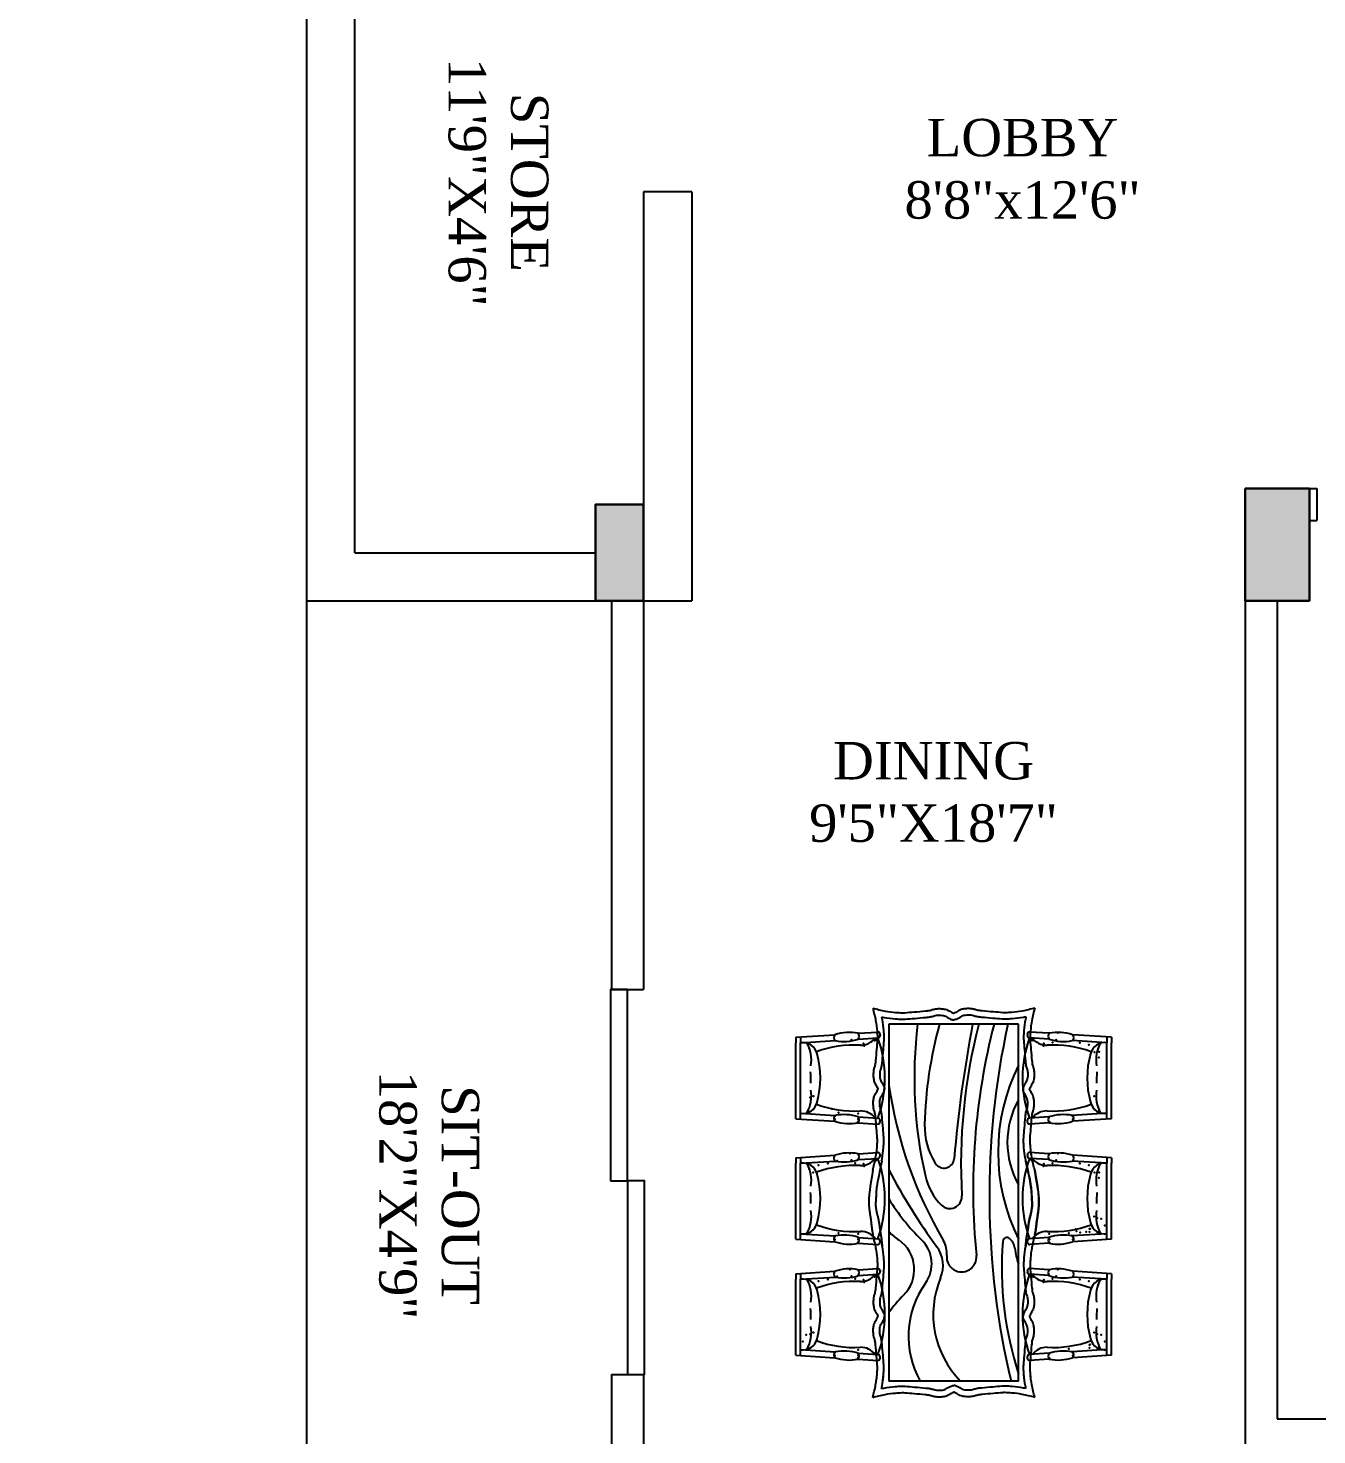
# Model space of a CAD drawing. Header units: inches. Extents: x 204954 to 440946, y -300749 to -143756.
# Drawn here: x 223114 to 223355, y -147837.8 to -147574.7 of the extents above; entities that cross this region are included whole.
import ezdxf

# ---------------------------------------------------------------- set-up
doc = ezdxf.new("R2010")
doc.units = ezdxf.units.IN
doc.header["$LTSCALE"] = 9
doc.header["$MEASUREMENT"] = 0
for name, color, linetype in [('beam framing', 91, 'Continuous'), ('ground floor furniture lay.out', 151, 'Continuous'), ('hide-1', 72, 'Continuous')]:
    doc.layers.add(name, color=color, linetype=linetype)
doc.layers.add('COLUMNS', color=1, linetype='Continuous', lineweight=30)
doc.layers.add('Hatch', color=7, linetype='Continuous', lineweight=15, true_color=0xa3a3a3)
doc.styles.add('outer', font='arial.ttf', dxfattribs={"height": 24})

# ---------------------------------------------------------------- blocks, each defined once
blk = doc.blocks.new('A$C31806C9B')
at = {"layer": 'Hatch'}
blk.add_hatch(color=256, dxfattribs=at).paths.add_polyline_path([(0, -21), (0, 0), (-12, 0), (-12, -21)])
at = {"layer": 'COLUMNS'}
blk.add_lwpolyline([(-12, 0), (0, 0), (0, -21), (-12, -21)], close=True, dxfattribs=at)
blk = doc.blocks.new('A$C5E2070FF')
at = {"layer": 'Hatch'}
blk.add_hatch(color=256, dxfattribs=at).paths.add_polyline_path([(18, -9), (18, 0), (0, 0), (0, -9)])
at = {"layer": 'COLUMNS'}
blk.add_lwpolyline([(18, 0), (18, -9), (0, -9), (0, 0)], close=True, dxfattribs=at)
blk = doc.blocks.new('dining')
at = {"layer": 'hide-1', "color": 30}
for p, q in [((28.33, -32.41), (27.75, -41.56)), ((28.33, -32.41), (29.64, -32.41)), ((47.56, -32.41), (29.64, -32.41)), ((47.56, -32.41), (48.15, -41.56)), ((56.75, -32.41), (56.16, -41.56)), ((56.75, -32.41), (58.06, -32.41)), ((75.97, -32.41), (58.06, -32.41)), ((75.97, -32.41), (76.56, -41.56)), ((84.08, -32.41), (83.49, -41.56)), ((84.08, -32.41), (85.39, -32.41)), ((103.3, -32.41), (85.39, -32.41)), ((103.3, -32.41), (103.89, -41.56)), ((28.33, -33.51), (29.64, -33.51)), ((29.64, -33.51), (29.12, -41.65)), ((47.56, -33.51), (29.64, -33.51)), ((46.25, -33.51), (46.77, -41.65)), ((56.75, -33.51), (58.06, -33.51)), ((58.06, -33.51), (57.53, -41.65)), ((75.97, -33.51), (58.06, -33.51)), ((74.66, -33.51), (75.18, -41.65)), ((84.08, -33.51), (85.39, -33.51)), ((85.39, -33.51), (84.87, -41.65)), ((103.3, -33.51), (85.39, -33.51)), ((101.99, -33.51), (102.52, -41.65)), ((27.39, -47.07), (27.1, -51.71)), ((28.78, -47.07), (28.48, -51.73)), ((47.12, -47.07), (47.42, -51.73)), ((48.5, -47.07), (48.8, -51.71)), ((55.8, -47.07), (55.51, -51.71)), ((57.19, -47.07), (56.89, -51.73)), ((75.53, -47.07), (75.83, -51.73)), ((76.91, -47.07), (77.21, -51.71)), ((83.14, -47.07), (82.84, -51.71)), ((84.52, -47.07), (84.22, -51.73)), ((102.86, -47.07), (103.16, -51.73)), ((104.24, -47.07), (104.54, -51.71)), ((27.65, -52.25), (27.92, -52.25)), ((48.24, -52.25), (47.97, -52.25)), ((56.06, -52.25), (56.33, -52.25)), ((76.66, -52.25), (76.38, -52.25)), ((83.39, -52.25), (83.67, -52.25)), ((103.99, -52.25), (103.71, -52.25)), ((109.43, -54.31), (25.27, -54.31)), ((25.27, -54.31), (25.27, -84.89)), ((109.43, -54.31), (78.85, -54.31)), ((109.43, -54.31), (109.43, -84.89)), ((25.27, -84.89), (109.43, -84.89)), ((78.85, -84.89), (109.43, -84.89)), ((27.39, -92.13), (27.1, -87.49)), ((27.65, -86.95), (27.92, -86.95)), ((28.78, -92.13), (28.48, -87.47)), ((47.12, -92.13), (47.42, -87.47)), ((48.24, -86.95), (47.97, -86.95)), ((48.5, -92.13), (48.8, -87.49)), ((55.8, -92.13), (55.51, -87.49)), ((56.06, -86.95), (56.33, -86.95)), ((57.19, -92.13), (56.89, -87.47)), ((75.53, -92.13), (75.83, -87.47)), ((76.66, -86.95), (76.38, -86.95)), ((76.91, -92.13), (77.21, -87.49)), ((83.14, -92.13), (82.84, -87.49)), ((83.39, -86.95), (83.67, -86.95)), ((84.52, -92.13), (84.22, -87.47)), ((102.86, -92.13), (103.16, -87.47)), ((103.99, -86.95), (103.71, -86.95)), ((104.24, -92.13), (104.54, -87.49)), ((28.33, -106.8), (27.75, -97.64)), ((29.64, -105.69), (29.12, -97.55)), ((46.25, -105.69), (46.77, -97.55)), ((47.56, -106.8), (48.15, -97.64)), ((56.75, -106.8), (56.16, -97.64)), ((58.06, -105.69), (57.53, -97.55)), ((74.66, -105.69), (75.18, -97.55)), ((75.97, -106.8), (76.56, -97.64)), ((84.08, -106.8), (83.49, -97.64)), ((85.39, -105.69), (84.87, -97.55)), ((101.99, -105.69), (102.52, -97.55)), ((103.3, -106.8), (103.89, -97.64)), ((28.33, -105.69), (29.64, -105.69)), ((47.56, -105.69), (29.64, -105.69)), ((56.75, -105.69), (58.06, -105.69)), ((75.97, -105.69), (58.06, -105.69)), ((84.08, -105.69), (85.39, -105.69)), ((103.3, -105.69), (85.39, -105.69)), ((28.33, -106.8), (29.64, -106.8)), ((47.56, -106.8), (29.64, -106.8)), ((56.75, -106.8), (58.06, -106.8)), ((75.97, -106.8), (58.06, -106.8)), ((84.08, -106.8), (85.39, -106.8)), ((103.3, -106.8), (85.39, -106.8))]:
    blk.add_line(p, q, dxfattribs=at)
for points in [[(59.64, -50.56), (61.22, -50.29), (62.49, -50.08), (63.5, -49.92), (64.29, -49.8), (64.9, -49.72), (65.37, -49.67), (65.75, -49.64), (66.08, -49.62), (66.39, -49.61), (66.69, -49.6), (66.99, -49.59), (67.28, -49.59), (67.56, -49.59), (67.83, -49.6), (68.11, -49.61), (68.38, -49.63), (68.64, -49.66), (68.9, -49.68), (69.16, -49.72), (69.41, -49.75), (69.65, -49.78), (69.88, -49.82), (70.11, -49.85), (70.32, -49.89), (70.51, -49.92), (70.7, -49.95), (70.88, -49.97), (71.05, -50), (71.21, -50.02), (71.38, -50.04), (71.55, -50.06), (71.71, -50.08), (71.89, -50.11), (72.07, -50.13), (72.25, -50.15), (72.44, -50.17), (72.63, -50.19), (72.83, -50.22), (73.03, -50.24), (73.24, -50.27), (73.45, -50.3), (73.67, -50.32), (73.88, -50.35), (74.1, -50.39), (74.32, -50.42), (74.55, -50.46), (74.77, -50.49), (75, -50.54)], [(59.67, -50.49), (61.25, -50.22), (62.52, -50.01), (63.53, -49.86), (64.32, -49.74), (64.93, -49.66), (65.4, -49.61), (65.78, -49.58), (66.11, -49.56), (66.42, -49.55), (66.72, -49.54), (67.01, -49.53), (67.3, -49.53), (67.58, -49.54), (67.86, -49.54), (68.13, -49.56), (68.4, -49.58), (68.67, -49.6), (68.93, -49.63), (69.19, -49.66), (69.44, -49.69), (69.68, -49.73), (69.91, -49.76), (70.13, -49.8), (70.34, -49.83), (70.54, -49.86), (70.73, -49.89), (70.9, -49.92), (71.07, -49.94), (71.24, -49.97), (71.41, -49.99), (71.57, -50.01), (71.74, -50.03), (71.91, -50.05), (72.09, -50.08), (72.28, -50.1), (72.47, -50.12), (72.66, -50.14), (72.86, -50.17), (73.06, -50.19), (73.27, -50.22), (73.48, -50.25), (73.69, -50.27), (73.91, -50.3), (74.13, -50.34), (74.35, -50.37), (74.57, -50.41), (74.8, -50.45), (75.02, -50.49)], [(57.56, -52.65), (58.93, -52.36), (60.07, -52.12), (61.02, -51.93), (61.79, -51.77), (62.42, -51.65), (62.95, -51.55), (63.41, -51.48), (63.81, -51.42), (64.2, -51.38), (64.58, -51.35), (64.93, -51.32), (65.27, -51.3), (65.58, -51.29), (65.88, -51.28), (66.14, -51.27), (66.38, -51.26), (66.59, -51.25), (66.78, -51.24), (66.94, -51.22), (67.1, -51.21), (67.24, -51.19), (67.38, -51.18), (67.52, -51.18), (67.66, -51.17), (67.82, -51.18), (67.98, -51.18), (68.15, -51.2), (68.33, -51.21), (68.51, -51.23), (68.7, -51.26), (68.88, -51.28), (69.06, -51.31), (69.24, -51.35), (69.42, -51.38), (69.6, -51.42), (69.77, -51.46), (69.95, -51.5), (70.12, -51.54), (70.29, -51.58), (70.46, -51.63), (70.63, -51.67), (70.8, -51.71), (70.98, -51.75), (71.15, -51.79), (71.32, -51.83), (71.5, -51.87), (71.68, -51.91), (71.86, -51.94), (72.04, -51.97), (72.23, -52), (72.42, -52.02), (72.62, -52.05), (72.82, -52.08), (73.02, -52.11), (73.24, -52.13), (73.46, -52.16), (73.69, -52.2), (73.92, -52.23), (74.16, -52.27), (74.4, -52.31), (74.65, -52.35), (74.9, -52.38), (75.14, -52.42), (75.38, -52.46), (75.62, -52.5), (75.87, -52.53), (76.11, -52.57), (76.38, -52.6), (76.66, -52.64), (76.97, -52.67), (77.31, -52.71), (77.69, -52.74)], [(57.58, -52.58), (58.95, -52.29), (60.1, -52.05), (61.04, -51.86), (61.81, -51.7), (62.45, -51.58), (62.98, -51.49), (63.43, -51.41), (63.84, -51.36), (64.23, -51.32), (64.6, -51.28), (64.96, -51.26), (65.29, -51.24), (65.61, -51.23), (65.9, -51.22), (66.17, -51.21), (66.41, -51.2), (66.62, -51.19), (66.8, -51.18), (66.97, -51.16), (67.12, -51.15), (67.27, -51.14), (67.4, -51.13), (67.54, -51.12), (67.69, -51.12), (67.84, -51.12), (68.01, -51.13), (68.18, -51.14), (68.36, -51.16), (68.54, -51.18), (68.72, -51.2), (68.9, -51.23), (69.09, -51.26), (69.27, -51.29), (69.45, -51.33), (69.62, -51.37), (69.8, -51.41), (69.97, -51.45), (70.14, -51.49), (70.31, -51.53), (70.49, -51.57), (70.66, -51.62), (70.83, -51.66), (71, -51.7), (71.17, -51.74), (71.35, -51.78), (71.52, -51.82), (71.7, -51.85), (71.88, -51.89), (72.07, -51.92), (72.25, -51.95), (72.44, -51.97), (72.64, -52), (72.84, -52.03), (73.05, -52.05), (73.26, -52.08), (73.48, -52.11), (73.71, -52.15), (73.94, -52.18), (74.18, -52.22), (74.43, -52.26), (74.67, -52.3), (74.92, -52.34), (75.16, -52.38), (75.41, -52.41), (75.65, -52.45), (75.89, -52.49), (76.14, -52.52), (76.4, -52.56), (76.68, -52.59), (76.99, -52.63), (77.34, -52.66), (77.71, -52.7)], [(57.56, -86.55), (58.93, -86.84), (60.07, -87.08), (61.02, -87.28), (61.79, -87.43), (62.42, -87.56), (62.95, -87.65), (63.41, -87.72), (63.81, -87.78), (64.2, -87.82), (64.58, -87.86), (64.93, -87.88), (65.27, -87.9), (65.58, -87.91), (65.88, -87.92), (66.14, -87.93), (66.38, -87.94), (66.59, -87.95), (66.78, -87.97), (66.94, -87.98), (67.1, -87.99), (67.24, -88.01), (67.38, -88.02), (67.52, -88.02), (67.66, -88.03), (67.82, -88.03), (67.98, -88.02), (68.15, -88.01), (68.33, -87.99), (68.51, -87.97), (68.7, -87.94), (68.88, -87.92), (69.06, -87.89), (69.24, -87.85), (69.42, -87.82), (69.6, -87.78), (69.77, -87.74), (69.95, -87.7), (70.12, -87.66), (70.29, -87.62), (70.46, -87.58), (70.63, -87.53), (70.8, -87.49), (70.98, -87.45), (71.15, -87.41), (71.32, -87.37), (71.5, -87.33), (71.68, -87.3), (71.86, -87.26), (72.04, -87.23), (72.23, -87.2), (72.42, -87.18), (72.62, -87.15), (72.82, -87.12), (73.02, -87.1), (73.24, -87.07), (73.46, -87.04), (73.69, -87), (73.92, -86.97), (74.16, -86.93), (74.4, -86.89), (74.65, -86.86), (74.9, -86.82), (75.14, -86.78), (75.38, -86.74), (75.62, -86.7), (75.87, -86.67), (76.11, -86.63), (76.38, -86.6), (76.66, -86.57), (76.97, -86.53), (77.31, -86.5), (77.69, -86.46)], [(59.64, -88.65), (61.22, -88.91), (62.49, -89.12), (63.5, -89.28), (64.29, -89.4), (64.9, -89.48), (65.37, -89.53), (65.75, -89.56), (66.08, -89.58), (66.39, -89.59), (66.69, -89.6), (66.99, -89.61), (67.28, -89.61), (67.56, -89.61), (67.83, -89.6), (68.11, -89.59), (68.38, -89.57), (68.64, -89.54), (68.9, -89.52), (69.16, -89.49), (69.41, -89.45), (69.65, -89.42), (69.88, -89.38), (70.11, -89.35), (70.32, -89.31), (70.51, -89.28), (70.7, -89.26), (70.88, -89.23), (71.05, -89.2), (71.21, -89.18), (71.38, -89.16), (71.55, -89.14), (71.71, -89.12), (71.89, -89.1), (72.07, -89.07), (72.25, -89.05), (72.44, -89.03), (72.63, -89.01), (72.83, -88.98), (73.03, -88.96), (73.24, -88.93), (73.45, -88.91), (73.67, -88.88), (73.88, -88.85), (74.1, -88.82), (74.32, -88.78), (74.55, -88.75), (74.77, -88.71), (75, -88.67)]]:
    blk.add_lwpolyline(points, dxfattribs=at)
for points in [[(21.44, -50.49, 0.023261), (24.42, -51.2, 0.028884), (26.86, -51.51, 0.001242), (28.42, -51.62, 0.030806), (28.49, -51.62, 0.005822), (29, -51.59, 0.00136), (31.2, -51.4, 0.002053), (33.87, -51.17, 0.006881), (34.66, -51.08, 0.060417), (35.14, -50.96, -0.03989), (35.86, -50.75, -0.035139), (36.65, -50.65, -0.029897), (37.59, -50.65, -0.038543), (38.57, -50.78, -0.066535), (39.11, -50.97, -0.015186), (39.59, -51.24, 0.00932), (40.08, -51.51, 0.006206), (40.48, -51.72, 0.075421), (40.51, -51.73, 0.204399), (40.52, -51.73, 0.022527), (40.56, -51.7)], [(21.44, -50.49, -0.023261), (22.15, -53.46, -0.028884), (22.47, -55.91, -0.001242), (22.58, -57.47, -0.030806), (22.58, -57.53, -0.005822), (22.54, -58.04, -0.00136), (22.36, -60.24, -0.002053), (22.12, -62.91, -0.006881), (22.03, -63.71, -0.060417), (21.92, -64.19, 0.03989), (21.71, -64.9, 0.035139), (21.6, -65.69, 0.029897), (21.6, -66.63, 0.038543), (21.73, -67.61, 0.066535), (21.93, -68.15, 0.015186), (22.2, -68.64, -0.00932), (22.47, -69.13, -0.006206), (22.67, -69.52, -0.075421), (22.69, -69.56, -0.204399), (22.68, -69.56, -0.022527), (22.65, -69.6)], [(23.53, -52.58, -0.00444), (23.65, -53.18, -0.028884), (23.99, -55.8, -0.001242), (24.1, -57.37, -0.030806), (24.1, -57.62, -0.005822), (24.07, -58.17, -0.00136), (23.88, -60.37, -0.002053), (23.64, -63.05, -0.006881), (23.55, -63.89, -0.060417), (23.35, -64.73, 0.03989), (23.21, -65.21, 0.035139), (23.13, -65.79, 0.029897), (23.13, -66.55, 0.038543), (23.23, -67.29, 0.066535), (23.28, -67.45, 0.015458), (23.51, -67.86, -0.009465), (23.82, -68.41, -0.006206), (24.04, -68.84, -0.119703), (24.22, -69.6, -0.075243)], [(23.53, -52.58, 0.00444), (24.13, -52.7, 0.028884), (26.75, -53.04, 0.001242), (28.32, -53.15, 0.030806), (28.57, -53.15, 0.005822), (29.12, -53.11, 0.00136), (31.33, -52.93, 0.002053), (34.01, -52.69, 0.006881), (34.85, -52.6, 0.060417), (35.68, -52.39, -0.03989), (36.16, -52.25, -0.035139), (36.74, -52.17, -0.029897), (37.5, -52.17, -0.038543), (38.25, -52.27, -0.066535), (38.4, -52.33, -0.015458), (38.82, -52.56, 0.009465), (39.36, -52.86, 0.006206), (39.8, -53.09, 0.119703), (40.56, -53.26, 0.075243)], [(59.67, -50.49, -0.023261), (56.69, -51.2, -0.028884), (54.25, -51.51, -0.001242), (52.69, -51.62, -0.030806), (52.63, -51.62, -0.005822), (52.11, -51.59, -0.00136), (49.92, -51.4, -0.002053), (47.24, -51.17, -0.006881), (46.45, -51.08, -0.060417), (45.97, -50.96, 0.03989), (45.26, -50.75, 0.035139), (44.46, -50.65, 0.029897), (43.52, -50.65, 0.038543), (42.55, -50.78, 0.066535), (42.01, -50.97, 0.015186), (41.52, -51.24, -0.00932), (41.03, -51.51, -0.006206), (40.63, -51.72, -0.075421), (40.6, -51.73, -0.204399), (40.59, -51.73, -0.022527), (40.56, -51.7)], [(57.58, -52.58, -0.00444), (56.98, -52.7, -0.028884), (54.36, -53.04, -0.001242), (52.79, -53.15, -0.030806), (52.54, -53.15, -0.005822), (51.99, -53.11, -0.00136), (49.79, -52.93, -0.002053), (47.1, -52.69, -0.006881), (46.26, -52.6, -0.060417), (45.43, -52.39, 0.03989), (44.95, -52.25, 0.035139), (44.37, -52.17, 0.029897), (43.61, -52.17, 0.038543), (42.87, -52.27, 0.066535), (42.71, -52.33, 0.015458), (42.29, -52.56, -0.009465), (41.75, -52.86, -0.006206), (41.32, -53.09, -0.119703), (40.56, -53.26, -0.075243)], [(75.02, -50.49, 0.023261), (78, -51.2, 0.028884), (80.44, -51.51, 0.001242), (82, -51.62, 0.030806), (82.07, -51.62, 0.005822), (82.58, -51.59, 0.00136), (84.78, -51.4, 0.002053), (87.45, -51.17, 0.006881), (88.24, -51.08, 0.060417), (88.72, -50.96, -0.03989), (89.44, -50.75, -0.035139), (90.23, -50.65, -0.029897), (91.17, -50.65, -0.038543), (92.15, -50.78, -0.066535), (92.69, -50.97, -0.015186), (93.17, -51.24, 0.00932), (93.66, -51.51, 0.006206), (94.06, -51.72, 0.075421), (94.1, -51.73, 0.204399), (94.1, -51.73, 0.022527), (94.14, -51.7)], [(77.12, -52.58, 0.00444), (77.71, -52.7, 0.028884), (80.33, -53.04, 0.001242), (81.9, -53.15, 0.030806), (82.15, -53.15, 0.005822), (82.7, -53.11, 0.00136), (84.91, -52.93, 0.002053), (87.59, -52.69, 0.006881), (88.43, -52.6, 0.060417), (89.26, -52.39, -0.03989), (89.74, -52.25, -0.035139), (90.33, -52.17, -0.029897), (91.08, -52.17, -0.038543), (91.83, -52.27, -0.066535), (91.99, -52.33, -0.015458), (92.4, -52.56, 0.009465), (92.94, -52.86, 0.006206), (93.38, -53.09, 0.119703), (94.14, -53.26, 0.075243)], [(113.25, -50.49, -0.023261), (110.28, -51.2, -0.028884), (107.83, -51.51, -0.001242), (106.27, -51.62, -0.030806), (106.21, -51.62, -0.005822), (105.69, -51.59, -0.00136), (103.5, -51.4, -0.002053), (100.83, -51.17, -0.006881), (100.03, -51.08, -0.060417), (99.55, -50.96, 0.03989), (98.84, -50.75, 0.035139), (98.04, -50.65, 0.029897), (97.1, -50.65, 0.038543), (96.13, -50.78, 0.066535), (95.59, -50.97, 0.015186), (95.1, -51.24, -0.00932), (94.61, -51.51, -0.006206), (94.21, -51.72, -0.075421), (94.18, -51.73, -0.204399), (94.17, -51.73, -0.022527), (94.14, -51.7)], [(109.43, -51.34, -0.018809), (107.83, -51.51, -0.001242), (106.27, -51.62, -0.030806), (106.21, -51.62, -0.005822), (105.69, -51.59, -0.00136), (103.5, -51.4, -0.002053), (100.83, -51.17, -0.006881), (100.03, -51.08, -0.060417), (99.55, -50.96, 0.03989), (98.84, -50.75, 0.035139), (98.04, -50.65, 0.029897), (97.1, -50.65, 0.038543), (96.13, -50.78, 0.066535), (95.59, -50.97, 0.015186), (95.1, -51.24, -0.00932), (94.61, -51.51, -0.006206), (94.21, -51.72, -0.075421), (94.18, -51.73, -0.204399), (94.17, -51.73, -0.022527), (94.14, -51.7)], [(109.43, -52.88, -0.016338), (107.94, -53.04, -0.001242), (106.37, -53.15, -0.030806), (106.12, -53.15, -0.005822), (105.57, -53.11, -0.00136), (103.37, -52.93, -0.002053), (100.68, -52.69, -0.006881), (99.85, -52.6, -0.060417), (99.01, -52.39, 0.03989), (98.53, -52.25, 0.035139), (97.95, -52.17, 0.029897), (97.19, -52.17, 0.038543), (96.45, -52.27, 0.066535), (96.29, -52.33, 0.015458), (95.88, -52.56, -0.009465), (95.33, -52.86, -0.006206), (94.9, -53.09, -0.119703), (94.14, -53.26)], [(111.16, -52.58, -0.00444), (110.56, -52.7, -0.028884), (107.94, -53.04, -0.001242), (106.37, -53.15, -0.030806), (106.12, -53.15, -0.005822), (105.57, -53.11, -0.00136), (103.37, -52.93, -0.002053), (100.68, -52.69, -0.006881), (99.85, -52.6, -0.060417), (99.01, -52.39, 0.03989), (98.53, -52.25, 0.035139), (97.95, -52.17, 0.029897), (97.19, -52.17, 0.038543), (96.45, -52.27, 0.066535), (96.29, -52.33, 0.015458), (95.88, -52.56, -0.009465), (95.33, -52.86, -0.006206), (94.9, -53.09, -0.119703), (94.14, -53.26, -0.075243)], [(111.16, -52.58, 0.00444), (111.04, -53.18, 0.028884), (110.7, -55.8, 0.001242), (110.59, -57.37, 0.030806), (110.59, -57.62, 0.005822), (110.63, -58.17, 0.00136), (110.81, -60.37, 0.002053), (111.05, -63.05, 0.006881), (111.14, -63.89, 0.060417), (111.35, -64.73, -0.03989), (111.49, -65.21, -0.035139), (111.56, -65.79, -0.029897), (111.57, -66.55, -0.038543), (111.47, -67.29, -0.066535), (111.41, -67.45, -0.015458), (111.18, -67.86, 0.009465), (110.87, -68.41, 0.006206), (110.65, -68.84, 0.119703), (110.48, -69.6, 0.075243)], [(111.16, -52.58, 0.00444), (111.04, -53.18, 0.028884), (110.7, -55.8, 0.001242), (110.59, -57.37, 0.030806), (110.59, -57.62, 0.005822), (110.63, -58.17, 0.00136), (110.81, -60.37, 0.002053), (111.05, -63.05, 0.006881), (111.14, -63.89, 0.060417), (111.35, -64.73, -0.03989), (111.49, -65.21, -0.035139), (111.56, -65.79, -0.029897), (111.57, -66.55, -0.038543), (111.47, -67.29, -0.066535), (111.41, -67.45, -0.015458), (111.18, -67.86, 0.009465), (110.87, -68.41, 0.006206), (110.65, -68.84, 0.119703), (110.48, -69.6, 0.075243)], [(113.25, -50.49, 0.023261), (112.54, -53.46, 0.028884), (112.22, -55.91, 0.001242), (112.12, -57.47, 0.030806), (112.12, -57.53, 0.005822), (112.15, -58.04, 0.00136), (112.33, -60.24, 0.002053), (112.57, -62.91, 0.006881), (112.66, -63.71, 0.060417), (112.78, -64.19, -0.03989), (112.98, -64.9, -0.035139), (113.09, -65.69, -0.029897), (113.09, -66.63, -0.038543), (112.96, -67.61, -0.066535), (112.77, -68.15, -0.015186), (112.5, -68.64, 0.00932), (112.22, -69.13, 0.006206), (112.02, -69.52, 0.075421), (112.01, -69.56, 0.204399), (112.01, -69.56, 0.022527), (112.04, -69.6)], [(113.25, -50.49, 0.023261), (112.54, -53.46, 0.028884), (112.22, -55.91, 0.001242), (112.12, -57.47, 0.030806), (112.12, -57.53, 0.005822), (112.15, -58.04, 0.00136), (112.33, -60.24, 0.002053), (112.57, -62.91, 0.006881), (112.66, -63.71, 0.060417), (112.78, -64.19, -0.03989), (112.98, -64.9, -0.035139), (113.09, -65.69, -0.029897), (113.09, -66.63, -0.038543), (112.96, -67.61, -0.066535), (112.77, -68.15, -0.015186), (112.5, -68.64, 0.00932), (112.22, -69.13, 0.006206), (112.02, -69.52, 0.075421), (112.01, -69.56, 0.204399), (112.01, -69.56, 0.022527), (112.04, -69.6)], [(21.44, -88.71, 0.023261), (22.15, -85.74, 0.028884), (22.47, -83.3, 0.001242), (22.58, -81.73, 0.030806), (22.58, -81.67, 0.005822), (22.54, -81.16, 0.00136), (22.36, -78.96, 0.002053), (22.12, -76.29, 0.006881), (22.03, -75.49, 0.060417), (21.92, -75.02, -0.03989), (21.71, -74.3, -0.035139), (21.6, -73.51, -0.029897), (21.6, -72.57, -0.038543), (21.73, -71.59, -0.066535), (21.93, -71.05, -0.015186), (22.2, -70.56, 0.00932), (22.47, -70.08, 0.006206), (22.67, -69.68, 0.075421), (22.69, -69.64, 0.204399), (22.68, -69.64, 0.022527), (22.65, -69.6)], [(23.53, -86.62, 0.00444), (23.65, -86.02, 0.028884), (23.99, -83.41, 0.001242), (24.1, -81.84, 0.030806), (24.1, -81.58, 0.005822), (24.07, -81.04, 0.00136), (23.88, -78.83, 0.002053), (23.64, -76.15, 0.006881), (23.55, -75.31, 0.060417), (23.35, -74.47, -0.03989), (23.21, -73.99, -0.035139), (23.13, -73.41, -0.029897), (23.13, -72.65, -0.038543), (23.23, -71.91, -0.066535), (23.28, -71.75, -0.015458), (23.51, -71.34, 0.009465), (23.82, -70.79, 0.006206), (24.04, -70.36, 0.119703), (24.22, -69.6, 0.075243)], [(111.16, -86.62, -0.00444), (111.04, -86.02, -0.028884), (110.7, -83.41, -0.001242), (110.59, -81.84, -0.030806), (110.59, -81.58, -0.005822), (110.63, -81.04, -0.00136), (110.81, -78.83, -0.002053), (111.05, -76.15, -0.006881), (111.14, -75.31, -0.060417), (111.35, -74.47, 0.03989), (111.49, -73.99, 0.035139), (111.56, -73.41, 0.029897), (111.57, -72.65, 0.038543), (111.47, -71.91, 0.066535), (111.41, -71.75, 0.015458), (111.18, -71.34, -0.009465), (110.87, -70.79, -0.006206), (110.65, -70.36, -0.119703), (110.48, -69.6, -0.075243)], [(111.16, -86.62, -0.00444), (111.04, -86.02, -0.028884), (110.7, -83.41, -0.001242), (110.59, -81.84, -0.030806), (110.59, -81.58, -0.005822), (110.63, -81.04, -0.00136), (110.81, -78.83, -0.002053), (111.05, -76.15, -0.006881), (111.14, -75.31, -0.060417), (111.35, -74.47, 0.03989), (111.49, -73.99, 0.035139), (111.56, -73.41, 0.029897), (111.57, -72.65, 0.038543), (111.47, -71.91, 0.066535), (111.41, -71.75, 0.015458), (111.18, -71.34, -0.009465), (110.87, -70.79, -0.006206), (110.65, -70.36, -0.119703), (110.48, -69.6, -0.075243)], [(113.25, -88.71, -0.023261), (112.54, -85.74, -0.028884), (112.22, -83.3, -0.001242), (112.12, -81.73, -0.030806), (112.12, -81.67, -0.005822), (112.15, -81.16, -0.00136), (112.33, -78.96, -0.002053), (112.57, -76.29, -0.006881), (112.66, -75.49, -0.060417), (112.78, -75.02, 0.03989), (112.98, -74.3, 0.035139), (113.09, -73.51, 0.029897), (113.09, -72.57, 0.038543), (112.96, -71.59, 0.066535), (112.77, -71.05, 0.015186), (112.5, -70.56, -0.00932), (112.22, -70.08, -0.006206), (112.02, -69.68, -0.075421), (112.01, -69.64, -0.204399), (112.01, -69.64, -0.022527), (112.04, -69.6)], [(113.25, -88.71, -0.023261), (112.54, -85.74, -0.028884), (112.22, -83.3, -0.001242), (112.12, -81.73, -0.030806), (112.12, -81.67, -0.005822), (112.15, -81.16, -0.00136), (112.33, -78.96, -0.002053), (112.57, -76.29, -0.006881), (112.66, -75.49, -0.060417), (112.78, -75.02, 0.03989), (112.98, -74.3, 0.035139), (113.09, -73.51, 0.029897), (113.09, -72.57, 0.038543), (112.96, -71.59, 0.066535), (112.77, -71.05, 0.015186), (112.5, -70.56, -0.00932), (112.22, -70.08, -0.006206), (112.02, -69.68, -0.075421), (112.01, -69.64, -0.204399), (112.01, -69.64, -0.022527), (112.04, -69.6)], [(23.53, -86.62, -0.00444), (24.13, -86.5, -0.028884), (26.75, -86.16, -0.001242), (28.32, -86.05, -0.030806), (28.57, -86.05, -0.005822), (29.12, -86.09, -0.00136), (31.33, -86.27, -0.002053), (34.01, -86.51, -0.006881), (34.85, -86.6, -0.060417), (35.68, -86.81, 0.03989), (36.16, -86.95, 0.035139), (36.74, -87.03, 0.029897), (37.5, -87.03, 0.038543), (38.25, -86.93, 0.066535), (38.4, -86.87, 0.015458), (38.82, -86.64, -0.009465), (39.36, -86.34, -0.006206), (39.8, -86.12, -0.119703), (40.56, -85.94, -0.075243)], [(57.58, -86.62, 0.00444), (56.98, -86.5, 0.028884), (54.36, -86.16, 0.001242), (52.79, -86.05, 0.030806), (52.54, -86.05, 0.005822), (51.99, -86.09, 0.00136), (49.79, -86.27, 0.002053), (47.1, -86.51, 0.006881), (46.26, -86.6, 0.060417), (45.43, -86.81, -0.03989), (44.95, -86.95, -0.035139), (44.37, -87.03, -0.029897), (43.61, -87.03, -0.038543), (42.87, -86.93, -0.066535), (42.71, -86.87, -0.015458), (42.29, -86.64, 0.009465), (41.75, -86.34, 0.006206), (41.32, -86.12, 0.119703), (40.56, -85.94, 0.075243)], [(77.12, -86.62, -0.00444), (77.71, -86.5, -0.028884), (80.33, -86.16, -0.001242), (81.9, -86.05, -0.030806), (82.15, -86.05, -0.005822), (82.7, -86.09, -0.00136), (84.91, -86.27, -0.002053), (87.59, -86.51, -0.006881), (88.43, -86.6, -0.060417), (89.26, -86.81, 0.03989), (89.74, -86.95, 0.035139), (90.33, -87.03, 0.029897), (91.08, -87.03, 0.038543), (91.83, -86.93, 0.066535), (91.99, -86.87, 0.015458), (92.4, -86.64, -0.009465), (92.94, -86.34, -0.006206), (93.38, -86.12, -0.119703), (94.14, -85.94, -0.075243)], [(109.43, -86.32, 0.016338), (107.94, -86.16, 0.001242), (106.37, -86.05, 0.030806), (106.12, -86.05, 0.005822), (105.57, -86.09, 0.00136), (103.37, -86.27, 0.002053), (100.68, -86.51, 0.006881), (99.85, -86.6, 0.060417), (99.01, -86.81, -0.03989), (98.53, -86.95, -0.035139), (97.95, -87.03, -0.029897), (97.19, -87.03, -0.038543), (96.45, -86.93, -0.066535), (96.29, -86.87, -0.015458), (95.88, -86.64, 0.009465), (95.33, -86.34, 0.006206), (94.9, -86.12, 0.119703), (94.14, -85.94)], [(111.16, -86.62, 0.00444), (110.56, -86.5, 0.028884), (107.94, -86.16, 0.001242), (106.37, -86.05, 0.030806), (106.12, -86.05, 0.005822), (105.57, -86.09, 0.00136), (103.37, -86.27, 0.002053), (100.68, -86.51, 0.006881), (99.85, -86.6, 0.060417), (99.01, -86.81, -0.03989), (98.53, -86.95, -0.035139), (97.95, -87.03, -0.029897), (97.19, -87.03, -0.038543), (96.45, -86.93, -0.066535), (96.29, -86.87, -0.015458), (95.88, -86.64, 0.009465), (95.33, -86.34, 0.006206), (94.9, -86.12, 0.119703), (94.14, -85.94, 0.075243)], [(21.44, -88.71, -0.023261), (24.42, -88.01, -0.028884), (26.86, -87.69, -0.001242), (28.42, -87.58, -0.030806), (28.49, -87.58, -0.005822), (29, -87.62, -0.00136), (31.2, -87.8, -0.002053), (33.87, -88.04, -0.006881), (34.66, -88.12, -0.060417), (35.14, -88.24, 0.03989), (35.86, -88.45, 0.035139), (36.65, -88.55, 0.029897), (37.59, -88.56, 0.038543), (38.57, -88.42, 0.066535), (39.11, -88.23, 0.015186), (39.59, -87.96, -0.00932), (40.08, -87.69, -0.006206), (40.48, -87.48, -0.075421), (40.51, -87.47, -0.204399), (40.52, -87.47, -0.022527), (40.56, -87.5)], [(59.67, -88.71, 0.023261), (56.69, -88.01, 0.028884), (54.25, -87.69, 0.001242), (52.69, -87.58, 0.030806), (52.63, -87.58, 0.005822), (52.11, -87.62, 0.00136), (49.92, -87.8, 0.002053), (47.24, -88.04, 0.006881), (46.45, -88.12, 0.060417), (45.97, -88.24, -0.03989), (45.26, -88.45, -0.035139), (44.46, -88.55, -0.029897), (43.52, -88.56, -0.038543), (42.55, -88.42, -0.066535), (42.01, -88.23, -0.015186), (41.52, -87.96, 0.00932), (41.03, -87.69, 0.006206), (40.63, -87.48, 0.075421), (40.6, -87.47, 0.204399), (40.59, -87.47, 0.022527), (40.56, -87.5)], [(75.02, -88.71, -0.023261), (78, -88.01, -0.028884), (80.44, -87.69, -0.001242), (82, -87.58, -0.030806), (82.07, -87.58, -0.005822), (82.58, -87.62, -0.00136), (84.78, -87.8, -0.002053), (87.45, -88.04, -0.006881), (88.24, -88.12, -0.060417), (88.72, -88.24, 0.03989), (89.44, -88.45, 0.035139), (90.23, -88.55, 0.029897), (91.17, -88.56, 0.038543), (92.15, -88.42, 0.066535), (92.69, -88.23, 0.015186), (93.17, -87.96, -0.00932), (93.66, -87.69, -0.006206), (94.06, -87.48, -0.075421), (94.1, -87.47, -0.204399), (94.1, -87.47, -0.022527), (94.14, -87.5)], [(109.43, -87.86, 0.018809), (107.83, -87.69, 0.001242), (106.27, -87.58, 0.030806), (106.21, -87.58, 0.005822), (105.69, -87.62, 0.00136), (103.5, -87.8, 0.002053), (100.83, -88.04, 0.006881), (100.03, -88.12, 0.060417), (99.55, -88.24, -0.03989), (98.84, -88.45, -0.035139), (98.04, -88.55, -0.029897), (97.1, -88.56, -0.038543), (96.13, -88.42, -0.066535), (95.59, -88.23, -0.015186), (95.1, -87.96, 0.00932), (94.61, -87.69, 0.006206), (94.21, -87.48, 0.075421), (94.18, -87.47, 0.204399), (94.17, -87.47, 0.022527), (94.14, -87.5)], [(113.25, -88.71, 0.023261), (110.28, -88.01, 0.028884), (107.83, -87.69, 0.001242), (106.27, -87.58, 0.030806), (106.21, -87.58, 0.005822), (105.69, -87.62, 0.00136), (103.5, -87.8, 0.002053), (100.83, -88.04, 0.006881), (100.03, -88.12, 0.060417), (99.55, -88.24, -0.03989), (98.84, -88.45, -0.035139), (98.04, -88.55, -0.029897), (97.1, -88.56, -0.038543), (96.13, -88.42, -0.066535), (95.59, -88.23, -0.015186), (95.1, -87.96, 0.00932), (94.61, -87.69, 0.006206), (94.21, -87.48, 0.075421), (94.18, -87.47, 0.204399), (94.17, -87.47, 0.022527), (94.14, -87.5)]]:
    blk.add_lwpolyline(points, format="xyb", dxfattribs=at)
for centre, radius, start, end in [((32.97, -34.07), 3.38, 170.3333, 257.1795), ((33.64, -28.21), 7.85, 239.401, 280.3314), ((38.55, -16.32), 19.62, 264.0678, 271.6921), ((42.18, -28.21), 7.85, 259.6686, 300.599), ((42.92, -34.07), 3.38, 282.8205, 9.6667), ((61.38, -34.07), 3.38, 170.3333, 257.1795), ((62.05, -28.21), 7.85, 239.401, 280.3314), ((66.96, -16.32), 19.62, 264.0678, 271.6921), ((70.59, -28.21), 7.85, 259.6686, 300.599), ((71.33, -34.07), 3.38, 282.8205, 9.6667), ((88.72, -34.07), 3.38, 170.3333, 257.1795), ((89.39, -28.21), 7.85, 239.401, 280.3314), ((94.3, -16.32), 19.62, 264.0678, 271.6921), ((97.93, -28.21), 7.85, 259.6686, 300.599), ((98.67, -34.07), 3.38, 282.8205, 9.6667), ((55.68, -46.14), 25.52, 159.5533, 183.2905), ((37.95, -16.87), 21.28, 254.4006, 285.5994), ((20.22, -46.14), 25.52, 356.7095, 20.4467), ((84.09, -46.14), 25.52, 159.5533, 183.2905), ((66.36, -16.87), 21.28, 254.4006, 285.5994), ((48.63, -46.14), 25.52, 356.7095, 20.4467), ((111.42, -46.14), 25.52, 159.5533, 183.2905), ((93.69, -16.87), 21.28, 254.4006, 285.5994), ((75.96, -46.14), 25.52, 356.7095, 20.4467), ((38.16, -45), 10.96, 161.7406, 190.9238), ((28.44, -42.42), 1.1, 51.2536, 128.7464), ((18.36, -43.73), 10.96, 341.7406, 10.9238), ((57.53, -43.73), 10.96, 169.0762, 198.2594), ((47.45, -42.42), 1.1, 51.2536, 128.7464), ((37.74, -45), 10.96, 349.0762, 18.2594), ((66.57, -45), 10.96, 161.7406, 190.9238), ((56.85, -42.42), 1.1, 51.2536, 128.7464), ((46.77, -43.73), 10.96, 341.7406, 10.9238), ((85.94, -43.73), 10.96, 169.0762, 198.2594), ((75.87, -42.42), 1.1, 51.2536, 128.7464), ((66.15, -45), 10.96, 349.0762, 18.2594), ((93.9, -45), 10.96, 161.7406, 190.9238), ((84.18, -42.42), 1.1, 51.2536, 128.7464), ((74.11, -43.73), 10.96, 341.7406, 10.9238), ((113.28, -43.73), 10.96, 169.0762, 198.2594), ((103.2, -42.42), 1.1, 51.2536, 128.7464), ((93.48, -45), 10.96, 349.0762, 18.2594), ((28.08, -46.21), 1.1, 231.2536, 308.7464), ((25.85, -47.64), 4.35, 307.9035, 0.4612), ((50.05, -47.64), 4.35, 179.5388, 232.0965), ((47.81, -46.21), 1.1, 231.2536, 308.7464), ((56.5, -46.21), 1.1, 231.2536, 308.7464), ((54.26, -47.64), 4.35, 307.9035, 0.4612), ((78.46, -47.64), 4.35, 179.5388, 232.0965), ((76.22, -46.21), 1.1, 231.2536, 308.7464), ((83.83, -46.21), 1.1, 231.2536, 308.7464), ((81.59, -47.64), 4.35, 307.9035, 0.4612), ((105.79, -47.64), 4.35, 179.5388, 232.0965), ((103.55, -46.21), 1.1, 231.2536, 308.7464), ((27.65, -51.7), 0.551, 176.3322, 270), ((27.92, -51.7), 0.551, 270, 356.3322), ((37.95, -25.47), 27.92, 250.1701, 289.8299), ((47.97, -51.7), 0.551, 183.6678, 270), ((48.24, -51.7), 0.551, 270, 3.6678), ((56.06, -51.7), 0.551, 176.3322, 270), ((56.33, -51.7), 0.551, 270, 356.3322), ((66.36, -25.47), 27.92, 250.1701, 289.8299), ((76.38, -51.7), 0.551, 183.6678, 270), ((76.66, -51.7), 0.551, 270, 3.6678), ((83.39, -51.7), 0.551, 176.3322, 270), ((83.67, -51.7), 0.551, 270, 356.3322), ((93.69, -25.47), 27.92, 250.1701, 289.8299), ((103.71, -51.7), 0.551, 183.6678, 270), ((103.99, -51.7), 0.551, 270, 3.6678), ((76.91, -41.68), 13.55, 275.0075, 291.2976), ((37.95, -113.73), 27.92, 70.1701, 109.8299), ((66.36, -113.73), 27.92, 70.1701, 109.8299), ((93.69, -113.73), 27.92, 70.1701, 109.8299), ((27.65, -87.5), 0.551, 90, 183.6678), ((27.92, -87.5), 0.551, 3.6678, 90), ((25.85, -91.56), 4.35, 359.5388, 52.0965), ((50.05, -91.56), 4.35, 127.9035, 180.4612), ((47.97, -87.5), 0.551, 90, 176.3322), ((48.24, -87.5), 0.551, 356.3322, 90), ((56.06, -87.5), 0.551, 90, 183.6678), ((56.33, -87.5), 0.551, 3.6678, 90), ((54.26, -91.56), 4.35, 359.5388, 52.0965), ((78.46, -91.56), 4.35, 127.9035, 180.4612), ((76.38, -87.5), 0.551, 90, 176.3322), ((76.66, -87.5), 0.551, 356.3322, 90), ((83.39, -87.5), 0.551, 90, 183.6678), ((83.67, -87.5), 0.551, 3.6678, 90), ((81.59, -91.56), 4.35, 359.5388, 52.0965), ((105.79, -91.56), 4.35, 127.9035, 180.4612), ((103.71, -87.5), 0.551, 90, 176.3322), ((38.16, -94.2), 10.96, 169.0762, 198.2594), ((28.08, -92.99), 1.1, 51.2536, 128.7464), ((18.36, -95.47), 10.96, 349.0762, 18.2594), ((55.68, -93.06), 25.52, 176.7095, 200.4467), ((20.22, -93.06), 25.52, 339.5533, 3.2905), ((57.53, -95.47), 10.96, 161.7406, 190.9238), ((47.81, -92.99), 1.1, 51.2536, 128.7464), ((37.74, -94.2), 10.96, 341.7406, 10.9238), ((66.57, -94.2), 10.96, 169.0762, 198.2594), ((56.5, -92.99), 1.1, 51.2536, 128.7464), ((46.77, -95.47), 10.96, 349.0762, 18.2594), ((84.09, -93.06), 25.52, 176.7095, 200.4467), ((48.63, -93.06), 25.52, 339.5533, 3.2905), ((85.94, -95.47), 10.96, 161.7406, 190.9238), ((76.22, -92.99), 1.1, 51.2536, 128.7464), ((66.15, -94.2), 10.96, 341.7406, 10.9238), ((93.9, -94.2), 10.96, 169.0762, 198.2594), ((83.83, -92.99), 1.1, 51.2536, 128.7464), ((74.11, -95.47), 10.96, 349.0762, 18.2594), ((111.42, -93.06), 25.52, 176.7095, 200.4467), ((75.96, -93.06), 25.52, 339.5533, 3.2905), ((113.28, -95.47), 10.96, 161.7406, 190.9238), ((103.55, -92.99), 1.1, 51.2536, 128.7464), ((93.48, -94.2), 10.96, 341.7406, 10.9238), ((28.44, -96.78), 1.1, 231.2536, 308.7464), ((47.45, -96.78), 1.1, 231.2536, 308.7464), ((56.85, -96.78), 1.1, 231.2536, 308.7464), ((75.87, -96.78), 1.1, 231.2536, 308.7464), ((84.18, -96.78), 1.1, 231.2536, 308.7464), ((103.2, -96.78), 1.1, 231.2536, 308.7464), ((32.97, -105.13), 3.38, 102.8205, 189.6667), ((37.95, -122.33), 21.28, 74.4006, 105.5994), ((42.92, -105.13), 3.38, 350.3333, 77.1795), ((61.38, -105.13), 3.38, 102.8205, 189.6667), ((66.36, -122.33), 21.28, 74.4006, 105.5994), ((71.33, -105.13), 3.38, 350.3333, 77.1795), ((88.72, -105.13), 3.38, 102.8205, 189.6667), ((93.69, -122.33), 21.28, 74.4006, 105.5994), ((98.67, -105.13), 3.38, 350.3333, 77.1795), ((33.64, -111), 7.85, 79.6686, 120.599), ((38.55, -122.88), 19.62, 88.3079, 95.9322), ((42.18, -111), 7.85, 59.401, 100.3314), ((62.05, -111), 7.85, 79.6686, 120.599), ((66.96, -122.88), 19.62, 88.3079, 95.9322), ((70.59, -111), 7.85, 59.401, 100.3314), ((89.39, -111), 7.85, 79.6686, 120.599), ((94.3, -122.88), 19.62, 88.3079, 95.9322), ((97.93, -111), 7.85, 59.401, 100.3314)]:
    blk.add_arc(centre, radius, start, end, dxfattribs=at)
at = {"layer": 'hide-1', "color": 8}
for centre, radius, start, end in [((65.68, 128.06), 189.27, 257.671, 283.3651), ((55.44, -13.34), 45.82, 243.4121, 296.5879), ((53.08, -36.73), 20.24, 240.3146, 299.6854), ((78.38, -58.5), 3.32, 95.0075, 141.6741), ((82.73, 22.69), 80.96, 265.5639, 288.0029), ((76.55, -57.05), 0.988, 141.6741, 265.5639), ((64.19, 90.22), 155.26, 255.4802, 275.7714), ((58.32, 63.78), 131.67, 255.4622, 273.232), ((82.7, 236.3), 306.87, 259.2124, 265.1915), ((80.16, -67.75), 3.51, 264.2286, 95.7714), ((56.77, -71.9), 2.42, 301.9742, 85.1915), ((65.9, -70.51), 2.83, 314.8631, 93.232), ((93.71, -52.04), 22.4, 247.3373, 314.5786), ((51.28, 20.94), 97.43, 254.5164, 268.6107), ((25.19, 14.95), 100.87, 278.2128, 300.4487), ((57.95, -62.52), 14.11, 282.9312, 314.8631), ((79.23, -76.97), 5.75, 84.2286, 120.4487), ((82.19, -79.63), 7.5, 67.3373, 126.342), ((37.96, 24.53), 103.42, 262.9484, 282.9312), ((49.31, -59.95), 16.51, 268.6107, 301.9742), ((-4.89, 38.72), 139.43, 297.5558, 306.342), ((81.74, -82.65), 7.85, 54.385, 135.7399), ((98.82, -58.82), 21.47, 234.385, 299.6195), ((40.55, -42.51), 49.67, 301.4346, 315.7399), ((83.09, -87.36), 8.47, 44.1637, 145.369), ((59.42, -71.01), 20.3, 316.862, 325.369), ((106.6, -64.53), 24.29, 224.1637, 236.9298)]:
    blk.add_arc(centre, radius, start, end, dxfattribs=at)
at = {"layer": 'hide-1'}
blk.add_arc((103.99, -87.5), 0.551, 356.3322, 90, dxfattribs=at)
at = {"layer": 'hide-1', "color": 30}
for p in [(30.98, -35.52), (31.79, -35.32), (31.84, -36.42), (33.09, -35.42), (45.78, -35.37), (59.4, -35.52), (60.2, -35.32), (60.25, -36.42), (61.5, -35.42), (70.98, -35.77), (71.18, -34.81), (72.73, -34.01), (74.19, -35.37), (86.73, -35.52), (98.31, -35.77), (98.51, -34.81), (100.07, -34.01), (101.52, -35.37), (30.08, -37.72), (42.22, -36.52), (58.49, -37.72), (70.63, -36.52), (73.49, -37.42), (73.54, -37.62), (74.19, -38.37), (74.24, -37.62), (85.83, -37.72), (97.96, -36.52), (100.82, -37.42), (100.87, -37.62), (101.57, -37.62), (29.68, -39.88), (46.93, -41.58), (47.63, -41.53), (58.09, -39.88), (73.59, -40.83), (74.09, -40.63), (74.39, -39.83), (74.49, -42.43), (75.34, -41.58), (76.04, -41.53), (85.43, -39.88), (101.82, -42.43), (102.68, -41.58), (103.38, -41.53), (27.32, -45.09), (28.93, -45.49), (29.58, -46.34), (55.73, -45.09), (57.34, -45.49), (57.99, -46.34), (83.07, -45.09), (84.67, -45.49), (85.33, -46.34), (29.78, -48.35), (30.33, -48.45), (48.28, -46.99), (58.19, -48.35), (58.74, -48.45), (74.69, -47.09), (75.89, -47.14), (76.04, -47.04), (76.7, -46.99), (85.53, -48.35), (86.08, -48.45), (104.03, -46.99), (28.78, -51.1), (28.78, -51.45), (28.98, -51.1), (28.98, -51.2), (29.08, -50.9), (57.19, -51.1), (57.19, -51.45), (57.39, -51.1), (57.39, -51.2), (57.49, -50.9), (84.52, -51.1), (84.52, -51.45), (84.72, -51.1), (84.72, -51.2), (84.82, -50.9), (28.78, -87.75), (28.78, -88.1), (28.98, -88), (28.98, -88.1), (29.08, -88.3), (57.19, -87.75), (57.19, -88.1), (57.39, -88), (57.39, -88.1), (57.49, -88.3), (84.52, -87.75), (84.52, -88.1), (84.72, -88), (84.72, -88.1), (84.82, -88.3), (29.78, -90.85), (30.33, -90.75), (46.28, -92.11), (47.48, -92.06), (47.63, -92.16), (48.28, -92.21), (57.99, -92.86), (58.19, -90.85), (58.74, -90.75), (74.69, -92.11), (75.89, -92.06), (76.04, -92.16), (76.7, -92.21), (85.33, -92.86), (85.53, -90.85), (86.08, -90.75), (102.02, -92.11), (103.23, -92.06), (103.38, -92.16), (104.03, -92.21), (28.93, -93.71), (55.73, -94.11), (57.34, -93.71), (83.07, -94.11), (84.67, -93.71), (45.18, -98.37), (46.08, -96.77), (46.93, -97.62), (47.63, -97.67), (57.44, -97.12), (58.09, -99.32), (74.49, -96.77), (75.34, -97.62), (76.04, -97.67), (84.77, -97.12), (85.43, -99.32), (102.68, -97.62), (103.38, -97.67), (42.22, -102.68), (58.49, -101.48), (60.25, -102.78), (85.83, -101.48), (97.96, -102.68), (30.98, -103.69), (42.57, -103.43), (45.78, -103.84), (59.4, -103.69), (98.31, -103.43), (98.51, -104.39), (100.07, -105.19), (101.52, -103.84)]:
    blk.add_point(p, dxfattribs=at)

msp = doc.modelspace()

# ---------------------------------------------------------------- linework, layer by layer
at = {"layer": 'beam framing', "color": 1}
for p, q in [((223166.07663, -148377.83748), (223166.07663, -147522.83748)), ((223175.07663, -147672.83748), (223175.07663, -147531.83748)), ((223229.07664, -147605.33748), (223229.07664, -147672.83748)), ((223238.07664, -147605.33748), (223229.07664, -147605.33748)), ((223238.07664, -147605.33748), (223238.07664, -147681.83748)), ((223341.57655, -147660.83758), (223341.57655, -147905.20105)), ((223341.57658, -147660.83758), (223354.97173, -147660.83758)), ((223354.97173, -147660.83758), (223354.97173, -147666.83758)), ((223353.57658, -147666.83758), (223354.97173, -147666.83758)), ((223175.07663, -147672.83748), (223175.07663, -147669.83748)), ((223175.07663, -147672.83748), (223220.07664, -147672.83748)), ((223166.07663, -147681.83748), (223238.07664, -147681.83748)), ((223223.07664, -147681.83748), (223223.07664, -147754.51926)), ((223229.07664, -147681.83748), (223229.07664, -147754.51926)), ((223347.57655, -147681.83758), (223347.57655, -147834.83758)), ((223223.07664, -147754.51926), (223229.07664, -147754.51926)), ((223223.07664, -147826.51926), (223223.07664, -147870.70105)), ((223223.07664, -147826.51926), (223229.07664, -147826.51926)), ((223229.07664, -147826.51926), (223229.07664, -147905.20105)), ((223347.57655, -147834.83758), (223497.57656, -147834.83765))]:
    msp.add_line(p, q, dxfattribs=at)
at = {"layer": 'beam framing', "color": 4}
for points in [[(223222.90677, -147790.33583), (223226.07664, -147790.33583), (223226.07664, -147754.51926), (223222.90677, -147754.51926)], [(223226.07664, -147826.51926), (223229.24651, -147826.51926), (223229.24651, -147790.33583), (223226.07664, -147790.33583)]]:
    msp.add_lwpolyline(points, close=True, dxfattribs=at)
at = {"layer": 'beam framing', "color": 1}
msp.add_circle((221267.41484, -148374.87), 4304.54104, dxfattribs=at)

# ---------------------------------------------------------------- block references
at = {"layer": 'beam framing'}
msp.add_blockref('A$C31806C9B', (223353.57658, -147660.83758), dxfattribs=at)
at = {"layer": 'beam framing', "rotation": 270}
msp.add_blockref('A$C5E2070FF', (223229.07664, -147663.83748), dxfattribs=at)
at = {"layer": 'ground floor furniture lay.out', "xscale": 0.7932062962330244, "yscale": 0.7932062962330244, "zscale": 0.7932062962330244, "rotation": 270}
msp.add_blockref('dining', (223342.27712, -147740.99445), dxfattribs=at)

# ---------------------------------------------------------------- texts
at = {"color": 7, "lineweight": 30, "ltscale": 16, "char_height": 7, "attachment_point": 5, "rotation": 270, "style": 'outer'}
for s, insert in [('\\A1;{\\fTimes New Roman|b0|i0|c0|p18;\\C256;STORE\\P11\'9"X4\'6"}', (223201.89683, -147603.56366)), ('\\A1;{\\fTimes New Roman|b0|i0|c0|p18;\\C256;SIT-OUT\\P18\'2"X4\'9"}', (223188.9385, -147792.98876))]:
    msp.add_mtext(s, dxfattribs=dict(at, insert=insert))
at = {"color": 7, "lineweight": 30, "ltscale": 16, "char_height": 7, "attachment_point": 5, "style": 'outer'}
for s, insert in [('\\A1;{\\fTimes New Roman|b0|i0|c0|p18;\\C256;LOBBY\\P8\'8"x12\'6"}', (223299.93955, -147601.07289)), ('\\A1;{\\fTimes New Roman|b0|i0|c0|p18;\\C256;DINING\\P9\'5"X18\'7"}', (223283.28526, -147717.62816))]:
    msp.add_mtext(s, dxfattribs=dict(at, insert=insert))

doc.saveas('drawing.dxf')
